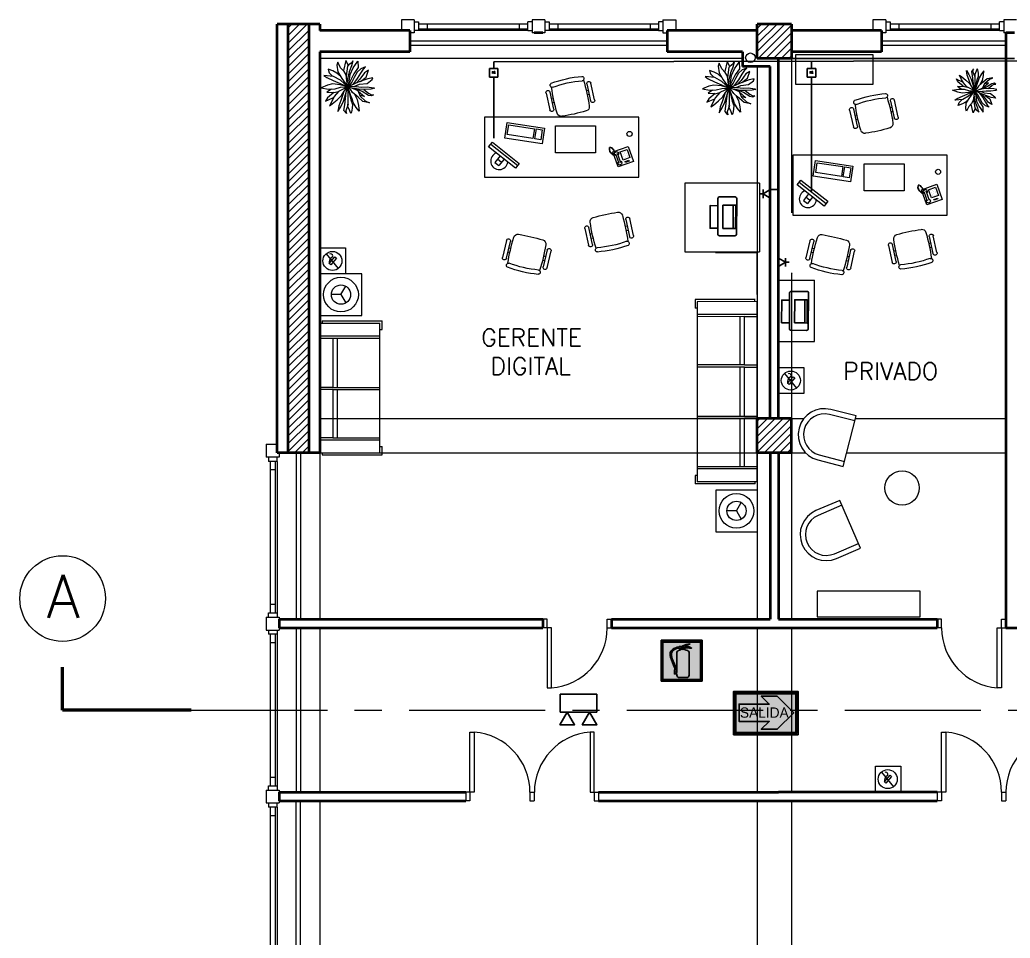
# Model space of a CAD drawing. Extents: x 1009 to 1343, y -172900 to 201.
# Drawn here: x 1153.38 to 1164.93, y 131.01 to 141.73 of the extents above; entities that cross this region are included whole.
import ezdxf

# ---------------------------------------------------------------- set-up
doc = ezdxf.new("R2010")
doc.units = 0
doc.header["$LTSCALE"] = 0.5
doc.linetypes.add('CENTER', pattern=[50.8, 31.75, -6.35, 6.35, -6.35])
doc.linetypes.add('TRAZOS2', pattern=[0.375, 0.25, -0.125])
doc.layers.get('0').update_dxf_attribs({"linetype": 'CONTINUOUS'})
for name, color, linetype in [('BRIGADAS', 8, 'TRAZOS2'), ('Cableado', 100, 'CONTINUOUS'), ('Electricidad', 50, 'CONTINUOUS'), ('GCI-LUZ DE EMERG.LUZ ESTROBOSCOPICA', 12, 'CONTINUOUS'), ('MARCO_FONDO_NEGRO', 7, 'CONTINUOUS'), ('SEÑAL_FONDO_FIGURAS', 254, 'CONTINUOUS'), ('SEÑAL_FONDO_NEGRO', 7, 'CONTINUOUS'), ('SEÑAL_FONDO_ROJO', 242, 'CONTINUOUS'), ('SEÑAL_FONDO_VERDE', 86, 'CONTINUOUS')]:
    doc.layers.add(name, color=color, linetype=linetype)
for name, color, linetype, lineweight in [('Carpintería', 55, 'CONTINUOUS', 20), ('Detalles .05', 243, 'CONTINUOUS', 5), ('Detalles 01', 8, 'CONTINUOUS', 9), ('Equipamiento movil', 33, 'CONTINUOUS', 9), ('EQUIPO DE EMERGENCIA', 200, 'CONTINUOUS', 30), ('Muros corte', 7, 'CONTINUOUS', 40), ('Punta 02', 11, 'CONTINUOUS', 20), ('Punta 05', 52, 'CONTINUOUS', 50), ('Sist. contra incendio', 1, 'CONTINUOUS', 18), ('Tratamiento pisos', 251, 'CONTINUOUS', 9), ('Vidrios', 147, 'CONTINUOUS', 13)]:
    doc.layers.add(name, color=color, linetype=linetype, lineweight=lineweight)
doc.styles.add('franklin gothic medium', font='framd.ttf')
doc.styles.add('Texto 2 mm', font='simplex.shx', dxfattribs={"height": 0.2})
doc.styles.add('Texto 5 mm', font='simplex.shx', dxfattribs={"height": 0.5})
pattern_1 = [(45, (132.33464, 59.39495), (-0.0449012806, 0.0449012806), [])]

# ---------------------------------------------------------------- blocks, each defined once
blk = doc.blocks.new('TELEFONO')
at = {"layer": 'Detalles .05'}
for p, q in [((0.139, 0.134), (-0.098, 0.134)), ((-0.098, 0.134), (-0.098, -0.099)), ((-0.071, 0.089), (-0.071, -0.055)), ((-0.043, 0.089), (-0.043, -0.055)), ((0.108, 0.063), (0, 0.063)), ((0, 0.063), (0, -0.063)), ((0.081, 0.108), (0.023, 0.108)), ((0.023, 0.108), (0.023, 0.094)), ((0.023, 0.094), (0.081, 0.094)), ((0.027, 0.041), (0.027, 0.041)), ((0.027, 0.014), (0.027, 0.014)), ((0.054, 0.041), (0.054, 0.041)), ((0.054, 0.014), (0.054, 0.014)), ((0.081, 0.094), (0.081, 0.108)), ((0.081, 0.041), (0.081, 0.041)), ((0.081, 0.014), (0.081, 0.014)), ((0.108, -0.063), (0.108, 0.063)), ((0.139, -0.099), (0.139, 0.134)), ((-0.129, -0.104), (-0.147, -0.11)), ((-0.129, -0.116), (-0.147, -0.121)), ((-0.129, -0.127), (-0.147, -0.133)), ((-0.129, -0.139), (-0.147, -0.145)), ((-0.124, -0.093), (-0.141, -0.098)), ((-0.118, -0.081), (-0.135, -0.087)), ((-0.112, -0.07), (-0.129, -0.075)), ((-0.106, -0.058), (-0.124, -0.064)), ((-0.101, -0.047), (-0.118, -0.052)), ((-0.098, -0.099), (0.139, -0.099)), ((-0.078, -0.133), (-0.095, -0.139)), ((-0.072, -0.121), (-0.089, -0.127)), ((-0.067, -0.083), (-0.078, -0.116)), ((0, -0.063), (0.108, -0.063)), ((0.027, -0.013), (0.027, -0.013)), ((0.027, -0.04), (0.027, -0.04)), ((0.054, -0.013), (0.054, -0.013)), ((0.054, -0.04), (0.054, -0.04)), ((0.081, -0.013), (0.081, -0.013)), ((0.081, -0.04), (0.081, -0.04)), ((-0.124, -0.15), (-0.141, -0.156)), ((-0.118, -0.162), (-0.135, -0.168)), ((-0.104, -0.17), (-0.122, -0.176)), ((-0.089, -0.156), (-0.106, -0.162)), ((-0.083, -0.145), (-0.101, -0.15))]:
    blk.add_line(p, q, dxfattribs=at)
for centre, start, end in [((-0.057, 0.089), 298.4915, 241.5085), ((-0.057, -0.055), 118.4915, 61.5085)]:
    blk.add_arc(centre, 0.0302, start, end, dxfattribs=at)
blk = doc.blocks.new('RECTANG')
for p, q in [((1, 1), (0, 1)), ((0, 1), (0, 0)), ((1, 0), (1, 1)), ((0, 0), (1, 0))]:
    blk.add_line(p, q)
blk = doc.blocks.new('KEYBOARD', base_point=(60, 294))
for p, xscale, yscale, zscale in [((60, 294), 19, 8, 19), ((61, 295), 13, 5, 13), ((75, 295), 3, 5, 3)]:
    blk.add_blockref('RECTANG', p, dxfattribs=dict(xscale=xscale, yscale=yscale, zscale=zscale))
blk = doc.blocks.new('Silla 2')
for p, q in [((15, 15), (0, 15)), ((0, 15), (0, -15)), ((15, 12), (0, 12)), ((0, -12), (15, -12)), ((0, -15), (15, -15))]:
    blk.add_line(p, q)
for radius in [15, 12]:
    blk.add_arc((15, 0), radius, 270, 90)
blk = doc.blocks.new('Silla 1')
at = {"layer": 'Equipamiento movil'}
for p, q in [((-0.113, 0.266), (0.03, 0.409)), ((0.064, 0.375), (-0.079, 0.232)), ((-0.025, 0.286), (-0.009, 0.269)), ((0.01, 0.321), (0.027, 0.305)), ((0.232, -0.079), (0.375, 0.064)), ((0.409, 0.03), (0.266, -0.113)), ((0.305, 0.027), (0.321, 0.01)), ((0.269, -0.009), (0.286, -0.025))]:
    blk.add_line(p, q, dxfattribs=at)
for centre, radius, start, end in [((1.406, -1.127), 1.988, 130.2245, 139.1817), ((0.047, 0.392), 0.0242, 315, 135), ((0.147, 0.396), 0.0255, 61.3631, 224.3749), ((-0.654, -0.654), 1.296, 37.1584, 52.8416), ((-0.651, -0.651), 1.342, 37.131, 52.869), ((-0.096, 0.249), 0.0242, 135, 315), ((-0.061, 0.139), 0.0505, 139.1817, 220.8183), ((-1.127, 1.406), 1.988, 310.8183, 319.7755), ((0.396, 0.147), 0.0255, 225.6251, 28.6369), ((1.406, 1.406), 1.988, 220.8183, 229.1817), ((0.392, 0.047), 0.0242, 315, 135), ((0.139, -0.061), 0.0505, 229.1817, 310.8183), ((0.249, -0.096), 0.0242, 135, 315)]:
    blk.add_arc(centre, radius, start, end, dxfattribs=at)
blk = doc.blocks.new('Treei')
for p, q in [((-2.15, 4.1), (-3.71, 4.62)), ((-3.71, 4.62), (-3.16, 3.73)), ((-1.6, 5.41), (-2.01, 5.58)), ((-2.01, 5.58), (-1.8, 4.47)), ((-1.8, 4.47), (-1.02, 2.25)), ((-0.75, 4.27), (-1.6, 5.41)), ((0.01, 4.32), (0.22, 5.68)), ((0.22, 5.68), (0.34, 5.97)), ((0.34, 5.97), (0.52, 5.11)), ((0.52, 5.11), (0.61, 3.71)), ((0.61, 3.58), (1.42, 4.57)), ((1.92, 4.62), (1.05, 3.19)), ((1.42, 4.57), (1.81, 5.28)), ((1.81, 5.28), (1.78, 5.7)), ((1.78, 5.7), (2.06, 5.28)), ((2.06, 5.28), (1.92, 4.62)), ((3.12, 3.85), (3.58, 4.84)), ((3.58, 4.84), (3.3, 3.31)), ((-5.76, 2.23), (-4.31, 2.25)), ((-4.26, 1.14), (-5.76, 2.23)), ((-3.94, 3.46), (-4.45, 3.93)), ((-4.45, 3.93), (-4.03, 2.89)), ((-4.31, 2.25), (-2.93, 1.32)), ((-4.03, 2.89), (-3.28, 2.03)), ((-3.05, 2.89), (-3.94, 3.46)), ((-3.16, 3.73), (-1.67, 2.62)), ((-1.83, 2.15), (-3.05, 2.89)), ((-1.21, 2.79), (-2.15, 4.1)), ((-1.67, 2.62), (-0.88, 1.91)), ((-1.02, 2.25), (0.03, -0.03)), ((-0.56, 2.57), (-0.75, 4.27)), ((-0.11, 1.56), (-0.56, 2.57)), ((-0.17, 1), (0.06, 3.09)), ((0.06, 3.09), (0.01, 4.32)), ((0.57, 2.38), (0.31, 1.05)), ((1.05, 3.19), (0.44, 1.74)), ((0.61, 3.71), (0.57, 2.38)), ((0.8, 2.18), (2.11, 2.72)), ((0.96, 2.25), (2.2, 3.73)), ((2.2, 3.73), (1.92, 2.62)), ((2.36, 2.28), (1.99, 1.81)), ((2.11, 2.72), (3.12, 3.85)), ((3.3, 3.31), (2.36, 2.28)), ((2.82, 2.08), (4.22, 2.33)), ((4.22, 2.33), (5.46, 2.47)), ((5.46, 2.47), (4.64, 1.81)), ((-4.76, 0.09), (-5.92, -0.48)), ((-5.51, 0.92), (-5.8, 1.09)), ((-5.8, 1.09), (-4.68, 0.77)), ((-5.12, 0.4), (-5.51, 0.92)), ((-4.61, -0.04), (-5.12, 0.4)), ((-4.68, 0.77), (-3.34, 0.26)), ((-2.77, 0.45), (-4.26, 1.14)), ((-3.34, 0.26), (-1.78, -0.09)), ((-3.28, 2.03), (-2.08, 1.39)), ((-2.93, 1.32), (-0.51, 0.11)), ((-0.77, 0.18), (-2.77, 0.45)), ((-2.08, 1.39), (-1.04, 0.82)), ((-0.51, 1.14), (-1.83, 2.15)), ((-1.04, 0.82), (0.03, -0.03)), ((0.03, -0.03), (-0.77, 0.18)), ((0.03, -0.03), (-0.17, 1)), ((0.03, -0.03), (0.2, 0.77)), ((2.04, 0.65), (0.03, -0.03)), ((0.7, 0.63), (0.03, -0.03)), ((0.03, -0.03), (2.96, 0.63)), ((1.85, 0.03), (0.03, -0.03)), ((0.2, 0.77), (0.8, 2.18)), ((1.28, 1.02), (0.7, 0.63)), ((1.99, 1.81), (1.28, 1.02)), ((1.69, 1.48), (2.82, 2.08)), ((3.28, 0.01), (1.85, 0.03)), ((2.73, 0.9), (2.04, 0.65)), ((3.51, 1.17), (2.73, 0.9)), ((2.96, 0.63), (3.97, 1)), ((4.41, -0.01), (3.28, 0.01)), ((4.64, 1.81), (3.51, 1.17)), ((3.97, 1), (4.77, 0.95)), ((5.39, 0.4), (4.41, -0.01)), ((4.77, 0.95), (5.72, 0.8)), ((6.02, 0.65), (5.39, 0.4)), ((5.72, 0.8), (6.02, 0.65)), ((-5.92, -0.48), (-3.64, -1.03)), ((-4.26, -1.67), (-5.51, -2.28)), ((-2.36, -0.36), (-4.61, -0.04)), ((-3.44, -0.9), (-4.26, -1.67)), ((-2.65, -0.43), (-3.44, -0.9)), ((-3.37, -2.31), (-1.83, -1.37)), ((-2.28, -1.64), (-3.05, -2.53)), ((-1.34, -0.24), (-2.65, -0.43)), ((-1.46, -1.72), (-2.33, -3.24)), ((-1.83, -1.37), (0.03, -0.03)), ((-1.78, -0.09), (-0.95, -0.18)), ((0.03, -0.03), (-1.46, -1.72)), ((-1.39, -3.32), (0.03, -0.03)), ((0.03, -0.03), (-1.34, -0.24)), ((-0.47, -1.76), (-0.63, -3.46)), ((0.03, -0.03), (-0.47, -1.76)), ((0.11, -1.72), (0.03, -0.03)), ((0.03, -0.03), (1.07, -2.16)), ((1, -0.83), (0.03, -0.03)), ((3.21, -0.98), (0.03, -0.03)), ((0.45, -2.92), (0.11, -1.72)), ((1.97, -1.44), (1, -0.83)), ((1.3, -3.19), (1.03, -2.11)), ((1.07, -2.16), (2.15, -3.07)), ((4.06, -0.75), (1.24, -0.39)), ((1.31, -1.02), (3.1, -1.64)), ((2.93, -2.41), (1.97, -1.44)), ((3.1, -1.64), (4.24, -2.04)), ((4.47, -1.62), (3.21, -0.98)), ((3.92, 0), (5.37, -0.51)), ((5.3, -0.93), (4.06, -0.75)), ((4.24, -2.04), (5.56, -2.28)), ((5.56, -2.28), (4.47, -1.62)), ((6.02, -0.34), (5.3, -0.93)), ((5.37, -0.51), (6.02, -0.34)), ((-5.51, -2.28), (-4.86, -2.48)), ((-4.86, -2.48), (-3.37, -2.31)), ((-3.55, -3.37), (-3.92, -4.48)), ((-3.92, -4.48), (-3.16, -4.25)), ((-3.05, -2.53), (-3.55, -3.37)), ((-3.16, -4.25), (-2.38, -3.46)), ((-2.33, -3.24), (-2.56, -5.44)), ((-2.06, -4.77), (-1.39, -3.32)), ((-0.63, -3.46), (-0.35, -4.6)), ((0.2, -6.03), (0.5, -4.43)), ((0.5, -4.43), (0.45, -2.92)), ((0.5, -3.74), (1.19, -4.72)), ((1.19, -4.72), (1.28, -3.19)), ((1.28, -3.19), (2.47, -4.62)), ((2.15, -3.07), (3.12, -3.59)), ((2.93, -4.4), (2.43, -3.22)), ((3.85, -3.54), (2.93, -2.41)), ((3.23, -5.02), (2.93, -4.4)), ((3.12, -3.59), (4.27, -4.18)), ((4.27, -4.18), (3.85, -3.54)), ((-2.56, -5.44), (-2.06, -4.77)), ((-0.35, -4.6), (0.2, -6.03)), ((2.47, -4.62), (3.23, -5.02))]:
    blk.add_line(p, q)
blk = doc.blocks.new('Velador planta')
for q in [(-4.33, 2.5), (4.33, 2.5), (0, -5)]:
    blk.add_line((0, 0), q)
for radius in [9, 5]:
    blk.add_circle((0, 0), radius)
blk = doc.blocks.new('A$C4F586106')
at = {"layer": 'SEÑAL_FONDO_FIGURAS'}
h = blk.add_hatch(color=256, dxfattribs=at)
h.paths.add_polyline_path([(1.092, 0.238), (0.029, 0.238), (0.029, 1.85), (1.092, 1.85)])
h.paths.add_polyline_path([(1.063, 1.821), (0.058, 1.821), (0.058, 0.267), (1.063, 0.267)], flags=16)
h.paths.add_polyline_path([(0.807, 1.55), (0.807, 0.438), (0.287, 0.438), (0.287, 1.55)], flags=8)
blk.add_hatch(color=256, dxfattribs=at).paths.add_polyline_path([(0.553, 1.768), (0.126, 1.339), (0.126, 0.925), (0.327, 1.132), (0.327, 0.349), (0.553, 0.349), (0.778, 0.349), (0.778, 1.132), (0.979, 0.925), (0.979, 1.339)])
at = {"layer": 'SEÑAL_FONDO_VERDE'}
h = blk.add_hatch(color=256, dxfattribs=at)
h.paths.add_polyline_path([(0.058, 0.267), (0.058, 1.821), (1.063, 1.821), (1.063, 0.267)])
h.paths.add_polyline_path([(0.327, 0.349), (0.553, 0.349), (0.778, 0.349), (0.778, 1.132), (0.979, 0.925), (0.979, 1.339), (0.553, 1.768), (0.126, 1.339), (0.126, 0.925), (0.327, 1.132)], flags=16)
at = {"layer": 'MARCO_FONDO_NEGRO'}
blk.add_lwpolyline([(1.121, 1.879), (1.121, 0.209), (0, 0.209), (0, 1.879)], close=True, dxfattribs=at)
at = {"layer": 'SEÑAL_FONDO_FIGURAS'}
blk.add_lwpolyline([(1.092, 1.85), (0.029, 1.85), (0.029, 0.238), (1.092, 0.238)], close=True, dxfattribs=at)
at = {"layer": 'SEÑAL_FONDO_NEGRO'}
blk.add_lwpolyline([(1.063, 1.821), (1.063, 0.267), (0.058, 0.267), (0.058, 1.821)], close=True, dxfattribs=at)
at = {"layer": 'SEÑAL_FONDO_VERDE'}
for points in [[(1.063, 1.821), (1.063, 0.267), (0.058, 0.267), (0.058, 1.821)], [(0.553, 0.349), (0.778, 0.349), (0.778, 1.132), (0.979, 0.925), (0.979, 1.339), (0.553, 1.768), (0.126, 1.339), (0.126, 0.925), (0.327, 1.132), (0.327, 0.349)], [(0.553, 0.349), (0.778, 0.349), (0.778, 1.132), (0.979, 0.925), (0.979, 1.339), (0.553, 1.768), (0.126, 1.339), (0.126, 0.925), (0.327, 1.132), (0.327, 0.349)]]:
    blk.add_lwpolyline(points, close=True, dxfattribs=at)
at = {"layer": 'SEÑAL_FONDO_VERDE', "style": 'franklin gothic medium'}
blk.add_text('SALIDA', height=0.2658, rotation=90, dxfattribs=at).set_placement((0.681, 0.372))
blk = doc.blocks.new('A$C04752EFD')
at = {"layer": 'GCI-LUZ DE EMERG.LUZ ESTROBOSCOPICA', "color": 1}
blk.add_lwpolyline([(-0.1774, -0.1729), (-0.1774, 0), (0.1774, 0), (0.1774, -0.1729)], close=True, dxfattribs=at)
at = {"layer": 'GCI-LUZ DE EMERG.LUZ ESTROBOSCOPICA'}
for points in [[(0.1774, -0.1729), (-0.1774, -0.1729), (-0.1774, 0), (0.1774, 0)], [(-0.109, -0.1729), (-0.0376, -0.2965), (-0.1803, -0.2965)], [(0.109, -0.1729), (0.0376, -0.2965), (0.1803, -0.2965)]]:
    blk.add_lwpolyline(points, close=True, dxfattribs=at)
blk = doc.blocks.new('A$C6C4A3897')
at = {"layer": 'SEÑAL_FONDO_FIGURAS'}
h = blk.add_hatch(color=256, dxfattribs=at)
h.paths.add_polyline_path([(2.147, -0.043), (0.043, -0.043), (0.043, -2.139), (2.147, -2.139)])
h.paths.add_polyline_path([(2.093, -2.085), (0.097, -2.085), (0.097, -0.097), (2.093, -0.097)], flags=16)
h.paths.add_polyline_path([(1.494, -1.856, -0.414214), (1.364, -1.986), (0.969, -1.986, -0.414214), (0.839, -1.856), (0.839, -1.789), (0.708, -1.789), (0.708, -1.699), (0.74, -1.699), (0.74, -1.664), (0.711, -1.664), (0.711, -1.576), (0.743, -1.576, 0.083884), (0.693, -1.404), (0.5, -0.898, -0.214308), (0.523, -0.578, -0.167733), (0.738, -0.417, -0.097156), (0.97, -0.351), (0.97, -0.321), (1.058, -0.321), (1.058, -0.351), (1.087, -0.351, -0.303754), (1.167, -0.298, -0.115313), (1.528, -0.185), (1.53, -0.211, 0.177163), (1.266, -0.329, -0.189272), (1.622, -0.41), (1.592, -0.419, 0.309273), (1.561, -0.409), (1.517, -0.422, 0.291679), (1.46, -0.396), (1.418, -0.408, 0.202341), (1.342, -0.393), (1.3, -0.404, 0.390383), (1.254, -0.384, -0.914616), (1.082, -0.399), (1.058, -0.399), (1.058, -0.429), (0.97, -0.429), (0.97, -0.404, 0.074097), (0.777, -0.461, 0.17086), (0.577, -0.631, 0.207162), (0.599, -0.983), (0.763, -1.4, -0.083589), (0.794, -1.576), (0.817, -1.576), (0.817, -1.664), (0.792, -1.664), (0.792, -1.699), (0.839, -1.699), (0.839, -0.631, -0.204768), (1.051, -0.505, 0.117351), (1.082, -0.431, 0.582578), (1.251, -0.433, 0.113638), (1.282, -0.505, -0.204768), (1.494, -0.631)], flags=0)
h.paths.add_polyline_path([(1.184, -0.438), (1.167, -0.358), (1.151, -0.438, -6.735071)], flags=0)
at = {"layer": 'SEÑAL_FONDO_ROJO'}
h = blk.add_hatch(color=256, dxfattribs=at)
h.paths.add_polyline_path([(2.093, -0.097), (0.097, -0.097), (0.097, -2.085), (2.093, -2.085)])
h.paths.add_polyline_path([(1.494, -1.856, -0.414214), (1.364, -1.986), (0.969, -1.986, -0.414214), (0.839, -1.856), (0.839, -1.789), (0.708, -1.789), (0.708, -1.699), (0.74, -1.699), (0.74, -1.664), (0.711, -1.664), (0.711, -1.576), (0.743, -1.576, 0.083884), (0.693, -1.404), (0.5, -0.898, -0.214308), (0.523, -0.578, -0.167733), (0.738, -0.417, -0.097156), (0.97, -0.351), (0.97, -0.321), (1.058, -0.321), (1.058, -0.351), (1.087, -0.351, -0.303754), (1.167, -0.298, -0.115313), (1.528, -0.185), (1.53, -0.211, 0.177163), (1.266, -0.329, -0.189272), (1.622, -0.41), (1.592, -0.419, 0.309273), (1.561, -0.409), (1.517, -0.422, 0.291679), (1.46, -0.396), (1.418, -0.408, 0.202341), (1.342, -0.393), (1.3, -0.404, 0.390383), (1.254, -0.384, -0.914616), (1.082, -0.399), (1.058, -0.399), (1.058, -0.429), (0.97, -0.429), (0.97, -0.404, 0.074097), (0.777, -0.461, 0.17086), (0.577, -0.631, 0.207162), (0.599, -0.983), (0.763, -1.4, -0.083589), (0.794, -1.576), (0.817, -1.576), (0.817, -1.664), (0.792, -1.664), (0.792, -1.699), (0.839, -1.699), (0.839, -0.631, -0.204768), (1.051, -0.505, 0.117351), (1.082, -0.431, 0.582578), (1.251, -0.433, 0.113638), (1.282, -0.505, -0.204768), (1.494, -0.631)], flags=16)
h.paths.add_polyline_path([(1.184, -0.438), (1.167, -0.358), (1.151, -0.438, -6.735071)], flags=0)
at = {"layer": 'MARCO_FONDO_NEGRO'}
for p, q in [((2.191, 0), (0, 0)), ((0, 0), (0, -2.182)), ((2.191, -2.182), (2.191, 0)), ((0, -2.182), (2.191, -2.182))]:
    blk.add_line(p, q, dxfattribs=at)
at = {"layer": 'SEÑAL_FONDO_FIGURAS'}
for points in [[(0.043, -2.139), (2.147, -2.139), (2.147, -0.043), (0.043, -0.043)], [(0.097, -2.085), (0.097, -0.097), (2.093, -0.097), (2.093, -2.085)]]:
    blk.add_lwpolyline(points, close=True, dxfattribs=at)
for points in [[(1.082, -0.431, -0.117351), (1.051, -0.505, 0.204768), (0.839, -0.631), (0.839, -1.699), (0.792, -1.699), (0.792, -1.664), (0.817, -1.664), (0.817, -1.576), (0.794, -1.576, 0.083589), (0.763, -1.4), (0.599, -0.983, -0.207162), (0.577, -0.631, -0.17086), (0.777, -0.461, -0.074097), (0.97, -0.404), (0.97, -0.429), (1.058, -0.429), (1.058, -0.399), (1.082, -0.399, 0.914616), (1.254, -0.384, -0.390383), (1.3, -0.404), (1.342, -0.393, -0.202341), (1.418, -0.408), (1.46, -0.396, -0.291679), (1.517, -0.422), (1.561, -0.409, -0.309273), (1.592, -0.419), (1.622, -0.41, 0.189272), (1.266, -0.329, -0.177163), (1.53, -0.211), (1.528, -0.185, 0.115313), (1.167, -0.298, 0.303754), (1.087, -0.351), (1.058, -0.351), (1.058, -0.321), (0.97, -0.321), (0.97, -0.351, 0.097156), (0.738, -0.417, 0.167733), (0.523, -0.578, 0.214308), (0.5, -0.898), (0.693, -1.404, -0.083884), (0.743, -1.576), (0.711, -1.576), (0.711, -1.664), (0.74, -1.664), (0.74, -1.699), (0.708, -1.699), (0.708, -1.789), (0.839, -1.789), (0.839, -1.856, 0.414214), (0.969, -1.986), (1.364, -1.986, 0.414214), (1.494, -1.856), (1.494, -0.631, 0.204768), (1.282, -0.505, -0.113638), (1.251, -0.433, -0.582578)], [(1.167, -0.358), (1.184, -0.438, 6.735071), (1.151, -0.438)]]:
    blk.add_lwpolyline(points, format="xyb", close=True, dxfattribs=at)

msp = doc.modelspace()

# ---------------------------------------------------------------- hatches: boundary and pattern name
at = {"layer": 'Detalles 01'}
h = msp.add_hatch(dxfattribs=at)
h.set_pattern_fill('ANSI31,_O', color=256, scale=0.02)
h.set_pattern_definition(pattern_1)
h.paths.add_polyline_path([(1156.75, 141.675), (1156.51, 141.675), (1156.51, 136.675), (1156.75, 136.675)])
h = msp.add_hatch(dxfattribs=at)
h.set_pattern_fill('ANSI31,_O', color=256, scale=0.02)
h.set_pattern_definition(pattern_1)
h.paths.add_polyline_path([(1161.98, 141.675), (1161.98, 141.275), (1162.38, 141.275), (1162.38, 141.675)])
h = msp.add_hatch(dxfattribs=at)
h.set_pattern_fill('ANSI31,_O', color=256, scale=0.02)
h.set_pattern_definition(pattern_1)
h.paths.add_polyline_path([(1161.98, 136.675), (1162.38, 136.675), (1162.38, 137.075), (1161.98, 137.075)])

# ---------------------------------------------------------------- linework, layer by layer
at = {"layer": 'Cableado'}
for p, q in [((1172.694, 141.263), (1158.907, 141.233)), ((1158.857, 141.156), (1158.857, 141.056)), ((1158.957, 141.156), (1158.857, 141.156)), ((1158.907, 141.233), (1158.907, 141.156)), ((1158.957, 141.056), (1158.957, 141.156)), ((1162.562, 141.156), (1162.562, 141.056)), ((1162.662, 141.156), (1162.562, 141.156)), ((1162.612, 141.234), (1162.612, 141.156)), ((1162.662, 141.056), (1162.662, 141.156)), ((1158.857, 141.056), (1158.957, 141.056)), ((1158.907, 140.344), (1158.907, 141.056)), ((1162.562, 141.056), (1162.662, 141.056)), ((1162.612, 139.725), (1162.612, 141.056))]:
    msp.add_line(p, q, dxfattribs=at)
for points in [[(1161.52, 139.226), (1161.522, 139.643, -0.414214), (1161.54, 139.661), (1161.724, 139.66, -0.414214), (1161.741, 139.642), (1161.74, 139.225, -0.414214), (1161.721, 139.207), (1161.538, 139.207, -0.414214)], [(1162.355, 138.123), (1162.358, 138.54, -0.414214), (1162.377, 138.558), (1162.56, 138.557, -0.414214), (1162.578, 138.538), (1162.574, 138.121, -0.414214), (1162.556, 138.103), (1162.372, 138.105, -0.414214)]]:
    msp.add_lwpolyline(points, format="xyb", close=True, dxfattribs=at)
for points in [[(1161.521, 139.294), (1161.522, 139.557), (1161.431, 139.558), (1161.43, 139.294)], [(1161.58, 139.293), (1161.581, 139.563), (1161.701, 139.562), (1161.699, 139.292)], [(1161.699, 139.292), (1161.701, 139.562), (1161.729, 139.562), (1161.727, 139.292)], [(1162.355, 138.191), (1162.358, 138.455), (1162.267, 138.456), (1162.264, 138.192)], [(1162.414, 138.19), (1162.417, 138.46), (1162.536, 138.459), (1162.534, 138.189)], [(1162.534, 138.189), (1162.536, 138.459), (1162.564, 138.458), (1162.562, 138.188)]]:
    msp.add_lwpolyline(points, close=True, dxfattribs=at)
at = {"layer": 'Carpintería'}
for p, q in [((1157.98, 141.725), (1157.83, 141.725)), ((1157.83, 141.725), (1157.83, 141.6)), ((1157.98, 141.725), (1157.98, 141.575)), ((1159.505, 141.725), (1159.355, 141.725)), ((1159.355, 141.725), (1159.355, 141.575)), ((1159.505, 141.725), (1159.505, 141.575)), ((1160.88, 141.725), (1160.88, 141.575)), ((1160.88, 141.725), (1161.03, 141.725)), ((1161.03, 141.725), (1161.03, 141.6)), ((1163.48, 141.725), (1163.33, 141.725)), ((1163.33, 141.725), (1163.33, 141.6)), ((1163.48, 141.725), (1163.48, 141.575)), ((1165.005, 141.725), (1164.855, 141.725)), ((1164.855, 141.725), (1164.855, 141.575)), ((1157.98, 141.7), (1158.03, 141.7)), ((1158.03, 141.7), (1158.03, 141.6)), ((1158.03, 141.68), (1159.305, 141.68)), ((1158.03, 141.62), (1159.305, 141.62)), ((1158.13, 141.68), (1158.13, 141.62)), ((1159.205, 141.68), (1159.205, 141.62)), ((1159.355, 141.7), (1159.305, 141.7)), ((1159.305, 141.6), (1159.305, 141.7)), ((1159.505, 141.7), (1159.555, 141.7)), ((1159.555, 141.7), (1159.555, 141.6)), ((1159.555, 141.68), (1160.83, 141.68)), ((1159.555, 141.62), (1160.83, 141.62)), ((1159.655, 141.68), (1159.655, 141.62)), ((1160.73, 141.68), (1160.73, 141.62)), ((1160.83, 141.7), (1160.83, 141.6)), ((1160.88, 141.7), (1160.83, 141.7)), ((1163.48, 141.7), (1163.53, 141.7)), ((1163.53, 141.7), (1163.53, 141.6)), ((1163.53, 141.68), (1164.805, 141.68)), ((1163.53, 141.62), (1164.805, 141.62)), ((1163.63, 141.68), (1163.63, 141.62)), ((1164.705, 141.68), (1164.705, 141.62)), ((1164.855, 141.7), (1164.805, 141.7)), ((1164.805, 141.6), (1164.805, 141.7)), ((1157.98, 141.575), (1157.93, 141.575)), ((1158.03, 141.6), (1157.98, 141.6)), ((1159.305, 141.6), (1159.355, 141.6)), ((1159.38, 141.575), (1159.355, 141.575)), ((1159.505, 141.575), (1159.48, 141.575)), ((1159.555, 141.6), (1159.505, 141.6)), ((1160.83, 141.6), (1160.88, 141.6)), ((1160.88, 141.575), (1160.93, 141.575)), ((1163.48, 141.575), (1163.43, 141.575)), ((1163.53, 141.6), (1163.48, 141.6)), ((1164.805, 141.6), (1164.855, 141.6)), ((1164.88, 141.575), (1164.855, 141.575)), ((1156.255, 136.775), (1156.255, 136.625)), ((1156.255, 136.775), (1156.38, 136.775)), ((1156.405, 136.675), (1156.405, 136.625)), ((1156.405, 136.625), (1156.255, 136.625)), ((1156.28, 136.625), (1156.28, 136.575)), ((1156.38, 136.575), (1156.28, 136.575)), ((1156.3, 136.575), (1156.3, 134.808)), ((1156.36, 136.575), (1156.36, 134.808)), ((1156.38, 136.575), (1156.38, 136.625)), ((1156.36, 136.475), (1156.3, 136.475)), ((1156.3, 134.908), (1156.36, 134.908)), ((1156.28, 134.758), (1156.28, 134.808)), ((1156.28, 134.808), (1156.38, 134.808)), ((1156.38, 134.808), (1156.38, 134.758)), ((1156.255, 134.758), (1156.255, 134.608)), ((1156.255, 134.758), (1156.405, 134.758)), ((1156.405, 134.758), (1156.405, 134.733)), ((1159.53, 134.733), (1159.48, 134.733)), ((1159.53, 134.633), (1159.53, 134.733)), ((1160.23, 134.633), (1160.23, 134.733)), ((1160.23, 134.733), (1160.28, 134.733)), ((1164.13, 134.733), (1164.08, 134.733)), ((1164.13, 134.633), (1164.13, 134.733)), ((1164.83, 134.633), (1164.83, 134.733)), ((1164.83, 134.733), (1164.88, 134.733)), ((1156.255, 134.608), (1156.405, 134.608)), ((1156.28, 134.608), (1156.28, 134.558)), ((1156.38, 134.558), (1156.28, 134.558)), ((1156.3, 134.558), (1156.3, 132.792)), ((1156.36, 134.558), (1156.36, 132.792)), ((1156.38, 134.608), (1156.38, 134.558)), ((1156.405, 134.633), (1156.405, 134.608)), ((1159.53, 134.633), (1159.48, 134.633)), ((1159.53, 134.633), (1159.53, 133.933)), ((1159.58, 134.633), (1159.53, 134.633)), ((1159.58, 133.933), (1159.58, 134.633)), ((1160.23, 134.633), (1160.28, 134.633)), ((1164.13, 134.633), (1164.08, 134.633)), ((1164.78, 133.933), (1164.78, 134.633)), ((1164.78, 134.633), (1164.83, 134.633)), ((1164.83, 134.633), (1164.88, 134.633)), ((1164.83, 134.633), (1164.83, 133.933)), ((1156.36, 134.458), (1156.3, 134.458)), ((1159.53, 133.933), (1159.58, 133.933)), ((1164.83, 133.933), (1164.78, 133.933)), ((1158.63, 132.717), (1158.63, 133.417)), ((1158.63, 133.417), (1158.68, 133.417)), ((1158.68, 133.417), (1158.68, 132.717)), ((1160.08, 133.417), (1160.03, 133.417)), ((1160.03, 133.417), (1160.03, 132.717)), ((1160.08, 132.717), (1160.08, 133.417)), ((1164.13, 132.717), (1164.13, 133.417)), ((1164.13, 133.417), (1164.18, 133.417)), ((1164.18, 133.417), (1164.18, 132.717)), ((1156.3, 132.892), (1156.36, 132.892)), ((1156.255, 132.742), (1156.255, 132.592)), ((1156.255, 132.742), (1156.405, 132.742)), ((1156.28, 132.742), (1156.28, 132.792)), ((1156.28, 132.792), (1156.38, 132.792)), ((1156.38, 132.792), (1156.38, 132.742)), ((1156.405, 132.742), (1156.405, 132.717)), ((1158.63, 132.717), (1158.58, 132.717)), ((1158.63, 132.717), (1158.63, 132.617)), ((1158.68, 132.717), (1158.63, 132.717)), ((1159.33, 132.717), (1159.33, 132.617)), ((1159.33, 132.717), (1159.38, 132.717)), ((1159.38, 132.717), (1159.38, 132.617)), ((1160.03, 132.717), (1160.08, 132.717)), ((1160.08, 132.717), (1160.08, 132.617)), ((1160.08, 132.717), (1160.13, 132.717)), ((1164.13, 132.717), (1164.08, 132.717)), ((1164.13, 132.717), (1164.13, 132.617)), ((1164.18, 132.717), (1164.13, 132.717)), ((1164.83, 132.717), (1164.83, 132.617)), ((1164.83, 132.717), (1164.88, 132.717)), ((1164.88, 132.717), (1164.88, 132.617)), ((1156.405, 132.617), (1156.405, 132.592)), ((1158.63, 132.617), (1158.58, 132.617)), ((1159.33, 132.617), (1159.38, 132.617)), ((1160.08, 132.617), (1160.13, 132.617)), ((1164.13, 132.617), (1164.08, 132.617)), ((1164.83, 132.617), (1164.88, 132.617)), ((1156.255, 132.592), (1156.405, 132.592)), ((1156.28, 132.592), (1156.28, 132.542)), ((1156.38, 132.542), (1156.28, 132.542)), ((1156.3, 132.542), (1156.3, 130.775)), ((1156.36, 132.542), (1156.36, 130.775)), ((1156.38, 132.542), (1156.38, 132.592)), ((1156.36, 132.442), (1156.3, 132.442))]:
    msp.add_line(p, q, dxfattribs=at)
at = {"layer": 'Detalles 01'}
for p, q in [((1159.305, 141.6), (1158.03, 141.6)), ((1160.83, 141.6), (1159.555, 141.6)), ((1164.805, 141.6), (1163.53, 141.6)), ((1159.48, 141.475), (1157.93, 141.475)), ((1159.38, 141.425), (1157.93, 141.425)), ((1160.93, 141.425), (1159.38, 141.425)), ((1160.93, 141.475), (1159.48, 141.475)), ((1164.88, 141.475), (1163.43, 141.475)), ((1164.88, 141.425), (1163.43, 141.425)), ((1156.605, 136.675), (1156.605, 134.733)), ((1156.655, 136.675), (1156.655, 134.733)), ((1156.38, 136.575), (1156.38, 134.808)), ((1156.605, 134.633), (1156.605, 132.717)), ((1156.655, 134.633), (1156.655, 132.717)), ((1156.605, 130.675), (1156.605, 132.617)), ((1156.655, 130.675), (1156.655, 132.617)), ((1156.38, 132.542), (1156.38, 130.775))]:
    msp.add_line(p, q, dxfattribs=at)
at = {"layer": 'Detalles 01', "linetype": 'CENTER', "ltscale": 0.1}
msp.add_line((1155.38, 133.675), (1169.307, 133.675), dxfattribs=at)
at = {"layer": 'Detalles 01'}
msp.add_circle((1161.9, 141.283), 0.055, dxfattribs=at)
for centre, start, end in [((1159.527, 134.635), 274.3593, 359.8829), ((1164.834, 134.635), 180.1171, 265.6407), ((1158.627, 132.715), 0.1171, 85.6407), ((1160.084, 132.715), 94.3593, 179.8829), ((1164.127, 132.715), 0.1171, 85.6407), ((1165.584, 132.715), 94.3593, 179.8829)]:
    msp.add_arc(centre, 0.703, start, end, dxfattribs=at)
at = {"layer": 'Electricidad'}
for p, q in [((1164.98, 141.275), (1162.23, 141.275)), ((1162.23, 141.275), (1162.23, 138.947)), ((1162.049, 139.694), (1162.009, 139.694)), ((1162.049, 139.646), (1162.049, 139.747)), ((1162.049, 139.694), (1162.13, 139.746)), ((1162.049, 139.694), (1162.13, 139.646)), ((1162.13, 139.746), (1162.23, 139.746)), ((1162.311, 138.899), (1162.23, 138.947)), ((1162.311, 138.947), (1162.311, 138.846)), ((1162.311, 138.899), (1162.23, 138.846)), ((1162.311, 138.899), (1162.351, 138.899))]:
    msp.add_line(p, q, dxfattribs=at)
for points in [[(1162.13, 139.746), (1162.13, 139.646)], [(1162.23, 138.846), (1162.23, 138.947)]]:
    msp.add_lwpolyline(points, dxfattribs=at)
at = {"layer": 'Equipamiento movil'}
for p, q in [((1162.43, 141.32), (1163.33, 141.32)), ((1162.43, 140.97), (1162.43, 141.32)), ((1163.33, 141.32), (1163.33, 140.97)), ((1163.33, 140.97), (1162.43, 140.97)), ((1160.6, 140.588), (1158.8, 140.588)), ((1158.8, 140.588), (1158.8, 139.888)), ((1160.6, 139.888), (1160.6, 140.588)), ((1159.629, 140.173), (1159.629, 140.489)), ((1159.629, 140.489), (1160.095, 140.489)), ((1160.095, 140.489), (1160.095, 140.173)), ((1158.848, 140.243), (1158.891, 140.298)), ((1159.162, 139.996), (1158.848, 140.243)), ((1158.873, 140.274), (1159.187, 140.027)), ((1158.891, 140.298), (1159.205, 140.051)), ((1158.981, 140.138), (1158.921, 140.061)), ((1160.095, 140.173), (1159.629, 140.173)), ((1164.197, 140.145), (1162.397, 140.145)), ((1162.397, 140.145), (1162.397, 139.445)), ((1164.197, 139.445), (1164.197, 140.145)), ((1158.921, 140.061), (1158.968, 140.024)), ((1158.998, 140.061), (1158.95, 140.099)), ((1159.029, 140.101), (1158.968, 140.024)), ((1159.205, 140.051), (1159.162, 139.996)), ((1163.227, 139.73), (1163.227, 140.046)), ((1163.227, 140.046), (1163.693, 140.046)), ((1163.693, 140.046), (1163.693, 139.73)), ((1158.8, 139.888), (1160.6, 139.888)), ((1162.007, 139.818), (1161.136, 139.818)), ((1161.136, 139.818), (1161.136, 139.018)), ((1162.007, 139.818), (1162.007, 139.018)), ((1162.445, 139.8), (1162.489, 139.855)), ((1162.76, 139.553), (1162.445, 139.8)), ((1162.47, 139.832), (1162.785, 139.584)), ((1162.489, 139.855), (1162.803, 139.608)), ((1162.579, 139.695), (1162.518, 139.618)), ((1162.595, 139.619), (1162.548, 139.656)), ((1162.626, 139.658), (1162.565, 139.581)), ((1163.693, 139.73), (1163.227, 139.73)), ((1162.518, 139.618), (1162.565, 139.581)), ((1162.803, 139.608), (1162.76, 139.553)), ((1162.397, 139.445), (1164.197, 139.445)), ((1161.136, 139.018), (1162.007, 139.018)), ((1161.981, 139.007), (1161.495, 139.007)), ((1161.981, 138.521), (1161.981, 139.007)), ((1156.884, 138.761), (1156.884, 138.275)), ((1157.37, 138.761), (1156.884, 138.761)), ((1157.37, 138.275), (1157.37, 138.761)), ((1162.23, 138.687), (1162.648, 138.687)), ((1162.648, 137.972), (1162.648, 138.687)), ((1156.884, 138.275), (1157.37, 138.275)), ((1162.23, 137.972), (1162.648, 137.972)), ((1161.496, 136.24), (1161.496, 135.754)), ((1161.982, 136.24), (1161.496, 136.24)), ((1161.982, 135.754), (1161.982, 136.24)), ((1161.496, 135.754), (1161.982, 135.754)), ((1163.88, 135.063), (1162.68, 135.063)), ((1162.68, 135.063), (1162.68, 134.763)), ((1163.88, 134.763), (1163.88, 135.063)), ((1162.68, 134.763), (1163.88, 134.763))]:
    msp.add_line(p, q, dxfattribs=at)
at = {"layer": 'Equipamiento movil', "ltscale": 0.009}
for p, q in [((1161.955, 138.463), (1161.255, 138.462)), ((1161.255, 138.462), (1161.255, 138.362)), ((1161.98, 138.438), (1161.28, 138.437)), ((1161.28, 138.437), (1161.28, 138.287)), ((1161.954, 138.438), (1161.954, 138.463)), ((1161.981, 136.338), (1161.98, 138.438)), ((1161.28, 138.362), (1161.255, 138.362)), ((1161.98, 138.288), (1161.28, 138.287)), ((1161.28, 138.287), (1161.281, 136.362)), ((1161.83, 138.263), (1161.28, 138.262)), ((1161.78, 137.7), (1161.78, 138.262)), ((1161.83, 137.7), (1161.83, 138.263)), ((1161.83, 138.263), (1161.98, 138.263)), ((1156.88, 138.188), (1156.88, 136.675)), ((1156.88, 138.188), (1157.58, 138.188)), ((1156.905, 138.213), (1157.605, 138.213)), ((1156.905, 138.213), (1156.905, 138.188)), ((1157.58, 136.825), (1157.58, 138.188)), ((1157.58, 138.038), (1157.58, 138.188)), ((1157.605, 138.113), (1157.605, 138.213)), ((1156.88, 138.038), (1157.58, 138.038)), ((1157.58, 138.113), (1157.605, 138.113)), ((1156.88, 138.013), (1157.58, 138.013)), ((1157.03, 138.013), (1157.03, 137.438)), ((1157.08, 138.013), (1157.08, 137.438)), ((1161.83, 137.7), (1161.28, 137.7)), ((1161.83, 137.7), (1161.28, 137.7)), ((1161.83, 137.7), (1161.98, 137.7)), ((1161.83, 137.675), (1161.28, 137.675)), ((1161.78, 137.1), (1161.78, 137.675)), ((1161.83, 137.675), (1161.98, 137.675)), ((1161.83, 137.1), (1161.83, 137.675)), ((1157.03, 137.438), (1156.88, 137.438)), ((1157.03, 137.413), (1156.88, 137.413)), ((1157.03, 137.438), (1157.58, 137.438)), ((1157.03, 137.413), (1157.03, 136.85)), ((1157.03, 137.413), (1157.58, 137.413)), ((1157.03, 137.413), (1157.58, 137.413)), ((1157.08, 137.413), (1157.08, 136.85)), ((1161.83, 137.1), (1161.28, 137.1)), ((1161.98, 137.1), (1161.28, 137.1)), ((1161.83, 137.1), (1161.28, 137.1)), ((1161.83, 137.1), (1161.98, 137.1)), ((1161.83, 137.1), (1161.98, 137.1)), ((1161.98, 137.075), (1161.28, 137.075)), ((1161.78, 136.512), (1161.78, 137.075)), ((1161.83, 136.513), (1161.83, 137.075)), ((1157.03, 136.85), (1156.88, 136.85)), ((1156.88, 136.825), (1157.58, 136.825)), ((1157.03, 136.85), (1157.58, 136.85)), ((1157.58, 136.675), (1157.58, 136.825)), ((1156.88, 136.675), (1157.58, 136.675)), ((1156.905, 136.675), (1156.905, 136.65)), ((1156.905, 136.65), (1157.605, 136.65)), ((1157.58, 136.75), (1157.605, 136.75)), ((1157.605, 136.65), (1157.605, 136.75)), ((1161.256, 136.412), (1161.256, 136.312)), ((1161.281, 136.412), (1161.256, 136.412)), ((1161.98, 136.513), (1161.28, 136.512)), ((1161.98, 136.488), (1161.28, 136.487)), ((1161.28, 136.487), (1161.281, 136.337)), ((1161.956, 136.313), (1161.256, 136.312)), ((1161.981, 136.338), (1161.281, 136.337)), ((1161.956, 136.313), (1161.956, 136.338))]:
    msp.add_line(p, q, dxfattribs=at)
at = {"layer": 'Equipamiento movil'}
for centre, radius in [((1160.491, 140.394), 0.03), ((1164.089, 139.952), 0.03), ((1163.67, 136.265), 0.2)]:
    msp.add_circle(centre, radius, dxfattribs=at)
for centre in [(1158.972, 140.078), (1162.57, 139.635)]:
    msp.add_arc(centre, 0.1, 109.6916, 353.9196, dxfattribs=at)
at = {"layer": 'Muros corte'}
for p, q in [((1156.88, 141.675), (1156.38, 141.675)), ((1156.38, 136.675), (1156.38, 141.675)), ((1156.51, 136.675), (1156.51, 141.675)), ((1156.75, 141.675), (1156.75, 136.675)), ((1156.88, 141.675), (1156.88, 141.6)), ((1162.38, 141.675), (1161.98, 141.675)), ((1161.98, 141.275), (1161.98, 141.675)), ((1162.38, 141.675), (1162.38, 141.275)), ((1157.93, 141.6), (1156.88, 141.6)), ((1157.93, 141.6), (1157.93, 141.35)), ((1159.48, 141.575), (1159.38, 141.575)), ((1161.98, 141.6), (1160.93, 141.6)), ((1160.93, 141.6), (1160.93, 141.35)), ((1163.43, 141.6), (1162.38, 141.6)), ((1163.43, 141.6), (1163.43, 141.35)), ((1164.88, 141.575), (1164.88, 134.633)), ((1164.98, 141.575), (1164.88, 141.575)), ((1156.88, 141.35), (1156.88, 136.675)), ((1157.93, 141.35), (1156.88, 141.35)), ((1161.81, 141.35), (1160.93, 141.35)), ((1161.81, 141.35), (1161.81, 141.18)), ((1162.38, 141.275), (1161.98, 141.275)), ((1162.23, 137.075), (1162.23, 141.275)), ((1163.43, 141.35), (1162.38, 141.35)), ((1162.13, 141.18), (1161.81, 141.18)), ((1162.13, 137.075), (1162.13, 141.18)), ((1162.38, 137.075), (1161.98, 137.075)), ((1161.98, 136.675), (1161.98, 137.075)), ((1162.38, 136.675), (1162.38, 137.075)), ((1156.88, 136.675), (1156.38, 136.675)), ((1162.38, 136.675), (1161.98, 136.675)), ((1162.13, 136.675), (1162.13, 134.733)), ((1162.23, 136.675), (1162.23, 134.733)), ((1156.405, 134.733), (1159.48, 134.733)), ((1156.405, 134.733), (1156.405, 134.633)), ((1159.48, 134.733), (1159.48, 134.633)), ((1160.28, 134.733), (1160.28, 134.633)), ((1160.28, 134.733), (1162.13, 134.733)), ((1162.23, 134.733), (1164.08, 134.733)), ((1164.08, 134.733), (1164.08, 134.633)), ((1156.405, 134.633), (1159.48, 134.633)), ((1160.28, 134.633), (1164.08, 134.633)), ((1164.88, 134.633), (1166.68, 134.633)), ((1156.405, 132.717), (1158.58, 132.717)), ((1156.405, 132.717), (1156.405, 132.617)), ((1160.13, 132.717), (1162.23, 132.717)), ((1164.08, 132.717), (1162.23, 132.717)), ((1156.405, 132.617), (1158.58, 132.617)), ((1160.13, 132.617), (1164.08, 132.617))]:
    msp.add_line(p, q, dxfattribs=at)
at = {"layer": 'Punta 02'}
msp.add_circle((1153.88, 134.975), 0.5, dxfattribs=at)
at = {"layer": 'Punta 05'}
for p, q in [((1153.88, 133.675), (1153.88, 134.175)), ((1155.38, 133.675), (1153.88, 133.675))]:
    msp.add_line(p, q, dxfattribs=at)
at = {"layer": 'Sist. contra incendio'}
for p, q in [((1156.954, 138.994), (1157.092, 138.824)), ((1162.3, 137.599), (1162.438, 137.429)), ((1163.429, 132.95), (1163.568, 132.78))]:
    msp.add_line(p, q, dxfattribs=at)
at = {"layer": 'Sist. contra incendio', "color": 0}
for points in [[(1156.884, 139.067), (1157.178, 139.067), (1157.178, 138.761), (1156.884, 138.761)], [(1157.006, 138.869), (1156.989, 138.884), (1157.055, 138.959), (1157.072, 138.944)], [(1162.23, 137.671), (1162.524, 137.671), (1162.524, 137.366), (1162.23, 137.366)], [(1162.352, 137.473), (1162.334, 137.488), (1162.401, 137.563), (1162.418, 137.548)], [(1163.36, 133.022), (1163.653, 133.022), (1163.653, 132.717), (1163.36, 132.717)], [(1163.481, 132.824), (1163.464, 132.839), (1163.53, 132.914), (1163.547, 132.899)]]:
    msp.add_lwpolyline(points, close=True, dxfattribs=at)
at = {"layer": 'Sist. contra incendio'}
for centre in [(1157.026, 138.913), (1162.372, 137.518), (1163.502, 132.869)]:
    msp.add_circle(centre, 0.111, dxfattribs=at)
at = {"layer": 'Sist. contra incendio', "color": 0}
for centre, radius, start, end in [((1157.046, 138.899), 0.0596, 117.3995, 194.4218), ((1157.006, 138.971), 0.0234, 303.3783, 123.3783), ((1162.352, 137.576), 0.0234, 303.3783, 123.3783), ((1162.392, 137.503), 0.0596, 117.3995, 194.4218), ((1163.481, 132.926), 0.0234, 303.3783, 123.3783), ((1163.522, 132.854), 0.0596, 117.3995, 194.4218)]:
    msp.add_arc(centre, radius, start, end, dxfattribs=at)
at = {"layer": 'Tratamiento pisos'}
for p, q in [((1159.38, 141.275), (1156.88, 141.275)), ((1161.81, 141.275), (1159.38, 141.275)), ((1162.38, 141.275), (1162.38, 139.475)), ((1162.38, 141.275), (1162.43, 141.275)), ((1163.33, 141.275), (1164.88, 141.275)), ((1161.98, 141.18), (1161.98, 137.075)), ((1162.38, 138.775), (1162.38, 137.075)), ((1162.397, 138.763), (1162.397, 138.763)), ((1156.88, 137.075), (1161.98, 137.075)), ((1162.38, 137.075), (1162.524, 137.075)), ((1163.124, 137.075), (1164.88, 137.075)), ((1156.88, 136.675), (1156.88, 134.733)), ((1156.88, 136.675), (1161.98, 136.675)), ((1161.98, 136.675), (1161.98, 134.733)), ((1162.38, 136.675), (1162.38, 134.733)), ((1162.38, 136.675), (1162.545, 136.675)), ((1163.022, 136.675), (1164.88, 136.675)), ((1156.38, 134.558), (1156.38, 132.792)), ((1156.88, 134.633), (1156.88, 132.717)), ((1161.98, 134.633), (1161.98, 132.717)), ((1162.38, 134.633), (1162.38, 132.717)), ((1156.88, 132.617), (1156.88, 130.675)), ((1161.98, 132.617), (1161.98, 130.675)), ((1162.38, 132.617), (1162.38, 130.675))]:
    msp.add_line(p, q, dxfattribs=at)
at = {"layer": 'Vidrios', "color": 7}
for p, q in [((1158.58, 132.717), (1158.58, 132.617)), ((1160.13, 132.717), (1160.13, 132.617)), ((1164.08, 132.717), (1164.08, 132.617))]:
    msp.add_line(p, q, dxfattribs=at)

# ---------------------------------------------------------------- block references
at = {"ltscale": 0.25, "xscale": 0.2188867180677789, "yscale": 0.2188867180677789, "zscale": 0.2188867180677789}
msp.add_blockref('A$C6C4A3897', (1160.859, 134.488), dxfattribs=at)
at = {"layer": 'BRIGADAS', "xscale": 0.4499999999998181, "yscale": 0.4499999999998181, "zscale": 0.4499999999998181, "rotation": 270}
msp.add_blockref('A$C4F586106', (1161.611, 133.892), dxfattribs=at)
at = {"layer": 'Detalles .05'}
for name, p, xscale, yscale, zscale, rotation in [('Treei', (1157.208, 140.944), 0.05201508312000002, 0.05201508312000002, 0.05201508312000002, 270), ('Treei', (1161.655, 140.931), 0.05201508312000002, 0.05201508312000002, 0.05201508312000002, 270), ('Treei', (1164.518, 140.896), -0.04298767200000001, 0.04298767200000001, 0.04298767200000001, 270), ('TELEFONO', (1160.398, 140.137), -0.8, 0.8, 0.8, 199.5246331456692), ('TELEFONO', (1163.996, 139.695), -0.8, 0.8, 0.8, 199.5246331456692)]:
    msp.add_blockref(name, p, dxfattribs=dict(at, xscale=xscale, yscale=yscale, zscale=zscale, rotation=rotation))
at = {"layer": 'Equipamiento movil', "xscale": -1}
for p, rotation in [((1159.846, 140.626), 327.5460991057164), ((1163.387, 140.427), 327.5460991057164), ((1160.209, 139.455), 147.2140234953107), ((1163.749, 139.256), 147.2140234953107), ((1159.34, 139.196), 121.8510703199659), ((1162.88, 139.192), 121.8510703199659)]:
    msp.add_blockref('Silla 1', p, dxfattribs=dict(at, rotation=rotation))
at = {"layer": 'Equipamiento movil'}
for name, p, xscale, yscale, zscale, rotation in [('KEYBOARD', (1159.063, 140.527), -0.02326153846132684, 0.02326153846151868, 0.02326153846153847, 171.4219653329422), ('KEYBOARD', (1162.66, 140.084), -0.02326153846132684, 0.02326153846151868, 0.02326153846153847, 171.4219653329422), ('Velador planta', (1157.126, 138.52), 0.0225, 0.0225, 0.0225, 270), ('Silla 2', (1163.057, 136.811), 0.02025, 0.02025, 0.02025, 165.6545911274209), ('Velador planta', (1161.738, 135.998), 0.0225, 0.0225, 0.0225, 270), ('Silla 2', (1163.064, 135.841), 0.02025, 0.02025, 0.02025, 203.1403101882366)]:
    msp.add_blockref(name, p, dxfattribs=dict(at, xscale=xscale, yscale=yscale, zscale=zscale, rotation=rotation))
at = {"layer": 'EQUIPO DE EMERGENCIA', "xscale": 1.200000000000045, "yscale": 1.200000000000045, "zscale": 1.200000000000045}
msp.add_blockref('A$C04752EFD', (1159.895, 133.859), dxfattribs=at)

# ---------------------------------------------------------------- texts
at = {"layer": 'Cableado', "char_height": 0.0253, "attachment_point": 1, "style": 'Texto 5 mm'}
for insert in [(1158.883, 141.123), (1162.588, 141.123)]:
    msp.add_mtext_dynamic_manual_height_columns('RS', width=19.34546, gutter_width=2.5, heights=[0], dxfattribs=dict(at, insert=insert))
at = {"layer": 'Punta 02', "char_height": 0.2, "width": 1.26943, "attachment_point": 7, "style": 'Texto 2 mm'}
for s, insert in [('\\pi0.0013812;GERENTE \\P\\pi0.11091;DIGITAL', (1158.761, 137.586)), ('PRIVADO', (1162.984, 137.528))]:
    msp.add_mtext(s, dxfattribs=dict(at, insert=insert))
at = {"layer": 'Punta 05', "insert": (1153.695, 135.252), "char_height": 0.5, "width": 0.39986, "attachment_point": 1, "style": 'Texto 5 mm'}
msp.add_mtext('A', dxfattribs=at)

doc.saveas('drawing.dxf')
